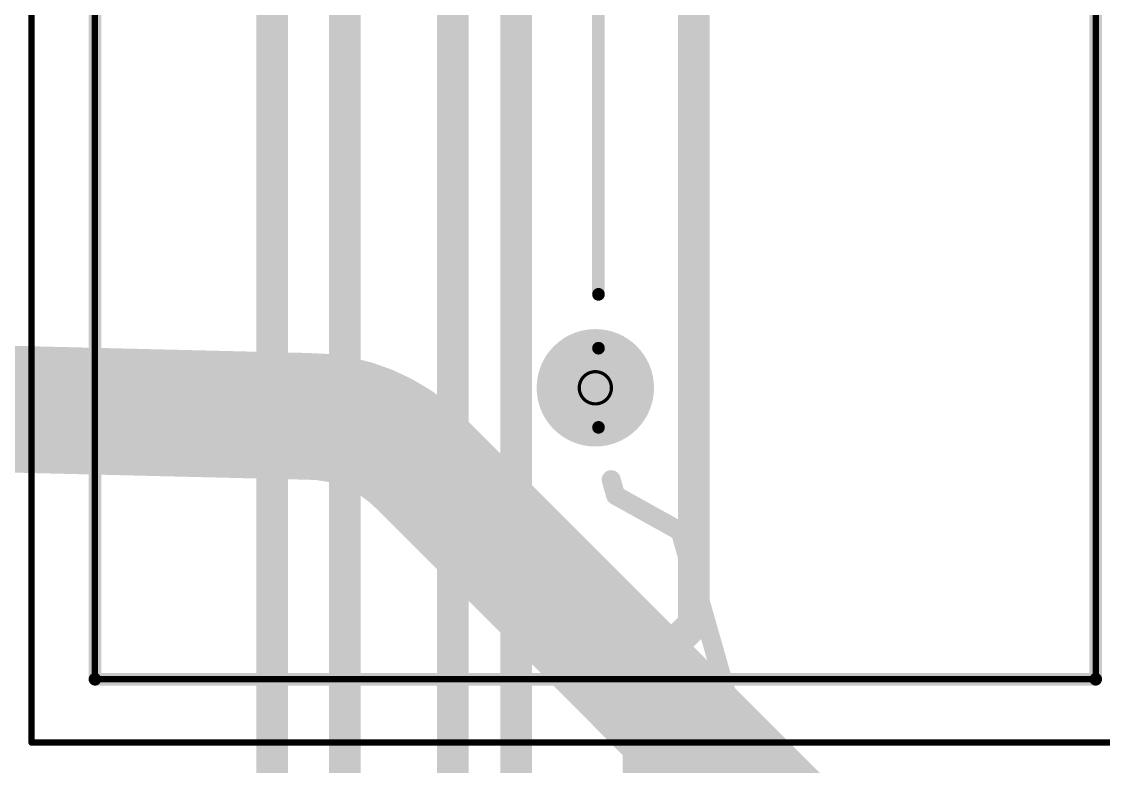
# Model space of a CAD drawing. Header units: millimetres. Extents: x 3219 to 51106, y -14166 to 2063.
# Drawn here: x 5629.67 to 5646.75, y 1820.33 to 1832.09 of the extents above; entities that cross this region are included whole.
import ezdxf

# ---------------------------------------------------------------- set-up
doc = ezdxf.new("R2010")
doc.units = ezdxf.units.MM
doc.layers.get('0').update_dxf_attribs({"lineweight": 53})
for name, color, linetype in [('Bottom Layer', 5, 'Continuous'), ('Bottom Solder', 6, 'Continuous'), ('Drill Drawing', 1, 'Continuous'), ('Mechanical 15', 56, 'Continuous'), ('Multi-Layer', 9, 'Continuous'), ('Top 3D Body', 76, 'Continuous'), ('Top Layer', 1, 'Continuous'), ('Top Overlay', 2, 'Continuous'), ('Top Solder', 216, 'Continuous')]:
    doc.layers.add(name, color=color, linetype=linetype)

# ---------------------------------------------------------------- blocks, each defined once
blk = doc.blocks.new('DAR71210TU_15')
at = {"layer": 'Bottom Layer'}
h = blk.add_hatch(color=5, dxfattribs=at)
edge = h.paths.add_edge_path()
edge.add_arc((50.80000253999999, -2.54e-06), 0.8249996199999998, 0, 360)
at = {"layer": 'Bottom Solder'}
h = blk.add_hatch(color=6, dxfattribs=at)
edge = h.paths.add_edge_path()
edge.add_arc((50.80000253999999, -2.54e-06), 0.92659962, 0, 360)
at = {"layer": 'Multi-Layer'}
h = blk.add_hatch(color=9, dxfattribs=at)
edge = h.paths.add_edge_path()
edge.add_arc((50.80000253999999, -2.54e-06), 0.8249996199999998, 0, 360)
at = {"layer": 'Top Layer'}
h = blk.add_hatch(color=1, dxfattribs=at)
edge = h.paths.add_edge_path()
edge.add_arc((50.80000253999999, -2.54e-06), 0.8249996199999998, 0, 360)
at = {"layer": 'Top Solder'}
h = blk.add_hatch(color=216, dxfattribs=at)
edge = h.paths.add_edge_path()
edge.add_arc((50.80000253999999, -2.54e-06), 0.92659962, 0, 360)
at = {"layer": 'Mechanical 15'}
for points in [[(56.40000403999999, -8.90000252, 0.0999998, 0.0999998, 0), (56.39999895999999, 8.89999744, 0.0999998, 0.0999998, 0)], [(-5.600001499999999, -8.900007599999999, 0.0999998, 0.0999998, 0), (56.40000403999999, -8.90000252, 0.0999998, 0.0999998, 0)]]:
    blk.add_lwpolyline(points, format="xyseb", dxfattribs=at)
blk.add_lwpolyline([(56.37500536, -8.90000252, 0.0499999, 0.0499999, 1), (56.42500271999999, -8.90000252, 0.0499999, 0.0499999, 1)], format="xyseb", close=True, dxfattribs=at)
blk.add_lwpolyline([(56.37500536, -8.90000252, 0.0499999, 0.0499999, 1), (56.42500271999999, -8.90000252, 0.0499999, 0.0499999, 1)], format="xyseb", close=True, dxfattribs=at)
at = {"layer": 'Top 3D Body'}
for points in [[(55.4000035, 7.8999969, 0.0999998, 0.0999998, 0), (-4.59999588, 7.8999969, 0.0999998, 0.0999998, 0)], [(55.40000095999999, -7.8999969, 0.0999998, 0.0999998, 0), (55.4000035, 7.8999969, 0.0999998, 0.0999998, 0)], [(-4.60000096, -7.89999944, 0.0999998, 0.0999998, 0), (55.40000095999999, -7.8999969, 0.0999998, 0.0999998, 0)]]:
    blk.add_lwpolyline(points, format="xyseb", dxfattribs=at)
for points in [[(55.37500482, 7.8999969, 0.0499999, 0.0499999, 1), (55.42500218, 7.8999969, 0.0499999, 0.0499999, 1)], [(55.37500482, 7.8999969, 0.0499999, 0.0499999, 1), (55.42500218, 7.8999969, 0.0499999, 0.0499999, 1)], [(55.37500228, -7.8999969, 0.0499999, 0.0499999, 1), (55.42499964, -7.8999969, 0.0499999, 0.0499999, 1)], [(55.37500228, -7.8999969, 0.0499999, 0.0499999, 1), (55.42499964, -7.8999969, 0.0499999, 0.0499999, 1)]]:
    blk.add_lwpolyline(points, format="xyseb", close=True, dxfattribs=at)
at = {"layer": 'Top Overlay'}
for points in [[(55.4000035, 7.8999969, 0.1999996, 0.1999996, 0), (-4.59999588, 7.8999969, 0.1999996, 0.1999996, 0)], [(55.40000095999999, -7.8999969, 0.1999996, 0.1999996, 0), (55.4000035, 7.8999969, 0.1999996, 0.1999996, 0)], [(24.37500332, 0.04999482, 0.1999996, 0.1999996, 0), (49.32500676, 0.04999736, 0.1999996, 0.1999996, 0)], [(-4.60000096, -7.89999944, 0.1999996, 0.1999996, 0), (55.40000095999999, -7.8999969, 0.1999996, 0.1999996, 0)]]:
    blk.add_lwpolyline(points, format="xyseb", dxfattribs=at)
for points in [[(55.35000359999999, 7.8999969, 0.0999998, 0.0999998, 1), (55.4500034, 7.8999969, 0.0999998, 0.0999998, 1)], [(55.35000359999999, 7.8999969, 0.0999998, 0.0999998, 1), (55.4500034, 7.8999969, 0.0999998, 0.0999998, 1)], [(51.4250051, 0.04999227999999999, 0.1999996, 0.1999996, 1), (50.17500506, 0.04999227999999999, 0.1999996, 0.1999996, 1)], [(49.27500686, 0.04999736, 0.0999998, 0.0999998, 1), (49.37500666, 0.04999736, 0.0999998, 0.0999998, 1)], [(50.12500516, 0.04999227999999999, 0.0999998, 0.0999998, 1), (50.22500496, 0.04999227999999999, 0.0999998, 0.0999998, 1)], [(51.3750052, 0.04999227999999999, 0.0999998, 0.0999998, 1), (51.47500499999999, 0.04999227999999999, 0.0999998, 0.0999998, 1)], [(55.35000106, -7.8999969, 0.0999998, 0.0999998, 1), (55.45000086, -7.8999969, 0.0999998, 0.0999998, 1)], [(55.35000106, -7.8999969, 0.0999998, 0.0999998, 1), (55.45000086, -7.8999969, 0.0999998, 0.0999998, 1)]]:
    blk.add_lwpolyline(points, format="xyseb", close=True, dxfattribs=at)

msp = doc.modelspace()

# ---------------------------------------------------------------- linework, layer by layer
at = {"layer": 'Bottom Layer'}
for points in [[(5622.979049605325, 1826.129155109654, 2.00000108, 2.00000108, 0), (5634.127927485326, 1825.858693369654, 2.00000108, 2.00000108, 0)], [(5634.176433865327, 1825.858106629654, 2.00000108, 2.00000108, -0.006063935288786392), (5634.127927485326, 1825.858695909654, 2.00000108, 2.00000108, 0)], [(5634.176433865327, 1825.858106629654, 2.00000108, 2.00000108, -0.198912367379658), (5635.972485645325, 1825.114158409654, 2.00000108, 2.00000108, 0)], [(5635.972485645325, 1825.114158409654, 2.00000108, 2.00000108, 0), (5643.478538705323, 1817.608105349654, 2.00000108, 2.00000108, 0)]]:
    msp.add_lwpolyline(points, format="xyseb", dxfattribs=at)
for points in [[(5633.627928485326, 1825.858695909654, 1.00000054, 1.00000054, 1), (5634.627926485326, 1825.858695909654, 1.00000054, 1.00000054, 1)], [(5633.627928485326, 1825.858693369654, 1.00000054, 1.00000054, 1), (5634.627926485326, 1825.858693369654, 1.00000054, 1.00000054, 1)], [(5633.676434865323, 1825.858106629654, 1.00000054, 1.00000054, 1), (5634.676432865326, 1825.858106629654, 1.00000054, 1.00000054, 1)], [(5633.676434865323, 1825.858106629654, 1.00000054, 1.00000054, 1), (5634.676432865326, 1825.858106629654, 1.00000054, 1.00000054, 1)], [(5635.472486645325, 1825.114158409654, 1.00000054, 1.00000054, 1), (5636.472484645325, 1825.114158409654, 1.00000054, 1.00000054, 1)], [(5635.472486645325, 1825.114158409654, 1.00000054, 1.00000054, 1), (5636.472484645325, 1825.114158409654, 1.00000054, 1.00000054, 1)]]:
    msp.add_lwpolyline(points, format="xyseb", close=True, dxfattribs=at)
at = {"layer": 'Drill Drawing'}
for points in [[(5638.982535505325, 1826.308103189655, 0.0508, 0.0508, 1), (5638.474535505324, 1826.308103189655, 0.0508, 0.0508, 1)], [(5638.461835505324, 1826.308103189655, 0.0254, 0.0254, 1), (5638.487235505323, 1826.308103189655, 0.0254, 0.0254, 1)], [(5638.969835505326, 1826.308103189655, 0.0254, 0.0254, 1), (5638.995235505325, 1826.308103189655, 0.0254, 0.0254, 1)]]:
    msp.add_lwpolyline(points, format="xyseb", close=True, dxfattribs=at)
at = {"layer": 'Top Layer'}
for points in [[(5637.478538005325, 1803.165599309654, 0.499999, 0.499999, 0), (5637.478538005325, 1902.666134369654, 0.499999, 0.499999, 0)], [(5640.284539505326, 1822.581559969654, 0.499999, 0.499999, 0), (5640.284539505326, 1902.284090429654, 0.499999, 0.499999, 0)], [(5636.478537465326, 1803.677978269654, 0.499999, 0.499999, 0), (5636.478537465326, 1900.262801609654, 0.499999, 0.499999, 0)], [(5633.628538085326, 1810.258104809654, 0.499999, 0.499999, 0), (5633.628538085326, 1851.708100649654, 0.499999, 0.499999, 0)], [(5634.771530465325, 1801.679206549654, 0.499999, 0.499999, 0), (5634.771530465325, 1839.624647549654, 0.499999, 0.499999, 0)], [(5639.410530585326, 1821.707551049654, 0.499999, 0.499999, 0), (5640.284539505326, 1822.581559969654, 0.499999, 0.499999, 0)], [(5639.410530585326, 1802.460088909654, 0.499999, 0.499999, 0), (5639.410530585326, 1821.707551049654, 0.499999, 0.499999, 0)]]:
    msp.add_lwpolyline(points, format="xyseb", dxfattribs=at)
for points in [[(5640.159541025325, 1822.581559969654, 0.2499995, 0.2499995, 1), (5640.409537985324, 1822.581559969654, 0.2499995, 0.2499995, 1)], [(5640.159541025325, 1822.581559969654, 0.2499995, 0.2499995, 1), (5640.409537985324, 1822.581559969654, 0.2499995, 0.2499995, 1)], [(5639.285532105325, 1821.707551049654, 0.2499995, 0.2499995, 1), (5639.535529065324, 1821.707551049654, 0.2499995, 0.2499995, 1)], [(5639.285532105325, 1821.707551049654, 0.2499995, 0.2499995, 1), (5639.535529065324, 1821.707551049654, 0.2499995, 0.2499995, 1)]]:
    msp.add_lwpolyline(points, format="xyseb", close=True, dxfattribs=at)
at = {"layer": 'Top Overlay'}
for points in [[(5638.978537545325, 1824.858106089654, 0.2999994, 0.2999994, 0), (5639.048933645325, 1824.608962569654, 0.2999994, 0.2999994, 0)], [(5639.048933645325, 1824.608962569654, 0.2999994, 0.2999994, 0), (5640.069195765325, 1824.041884709654, 0.2999994, 0.2999994, 0)], [(5640.069195765325, 1824.041884709654, 0.2999994, 0.2999994, 0), (5640.968622465323, 1820.891522709655, 0.2999994, 0.2999994, 0)], [(5640.968622465323, 1820.891522709655, 0.2999994, 0.2999994, 0), (5641.478537625324, 1820.608104429654, 0.2999994, 0.2999994, 0)]]:
    msp.add_lwpolyline(points, format="xyseb", dxfattribs=at)
for points in [[(5638.903538965325, 1824.858106089654, 0.1499997, 0.1499997, 1), (5639.053536125324, 1824.858106089654, 0.1499997, 0.1499997, 1)], [(5638.973935065325, 1824.608962569654, 0.1499997, 0.1499997, 1), (5639.123932225324, 1824.608962569654, 0.1499997, 0.1499997, 1)], [(5638.973935065325, 1824.608962569654, 0.1499997, 0.1499997, 1), (5639.123932225324, 1824.608962569654, 0.1499997, 0.1499997, 1)], [(5639.994197185326, 1824.041884709654, 0.1499997, 0.1499997, 1), (5640.144194345325, 1824.041884709654, 0.1499997, 0.1499997, 1)], [(5639.994197185326, 1824.041884709654, 0.1499997, 0.1499997, 1), (5640.144194345325, 1824.041884709654, 0.1499997, 0.1499997, 1)], [(5640.893623885324, 1820.891522709655, 0.1499997, 0.1499997, 1), (5641.043621045326, 1820.891522709655, 0.1499997, 0.1499997, 1)], [(5640.893623885324, 1820.891522709655, 0.1499997, 0.1499997, 1), (5641.043621045326, 1820.891522709655, 0.1499997, 0.1499997, 1)], [(5641.403539045325, 1820.608104429654, 0.1499997, 0.1499997, 1), (5641.553536205323, 1820.608104429654, 0.1499997, 0.1499997, 1)]]:
    msp.add_lwpolyline(points, format="xyseb", close=True, dxfattribs=at)

# ---------------------------------------------------------------- block references
at = {"rotation": 270}
msp.add_blockref('DAR71210TU_15', (5638.728538045325, 1877.108105729654), dxfattribs=at)

doc.saveas('drawing.dxf')
